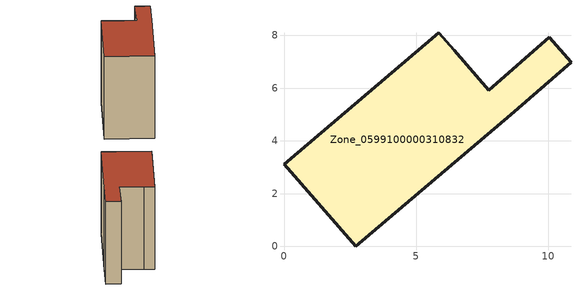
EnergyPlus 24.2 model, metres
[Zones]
Zone_0599100000310832
 floor ground (C_G): 6.44,7.43 7.76,5.92 10.05,7.92 10.87,6.98 8.58,4.98 2.71,0 0,3.11 5.86,8.1 z0
 wall outside (C_F): 2.71,0 8.58,4.98 10.87,6.98 10.05,7.92 7.76,5.92 6.44,7.43 5.86,8.1 0,3.11 2.71,0 z0:7.28
 roof outside (C_R): 7.76,5.92 6.44,7.43 5.86,8.1 0,3.11 2.71,0 8.58,4.98 10.87,6.98 10.05,7.92 z7.28
[BUILDING]
Pand.0599100000310832: North Axis=0; Terrain=City; Loads Convergence Tolerance Value=0.04; Temperature Convergence Tolerance Value=0.4; Solar Distribution=FullExterior; Maximum Number of Warmup Days=25; Minimum Number of Warmup Days=1
[Site:Location]
Rotterdam.The.Hague.AP_ZH_NLD Design_Conditions: Latitude=51.96; Longitude=4.45; Time Zone=1; Elevation=-4.5
[SITE:GROUNDTEMPERATURE:BUILDINGSURFACE]
18, 18, 18, 18, 18, 18, 18, 18, 18, 18, 18, 18
[MATERIAL] Thermal Absorptance=0.9; Solar Absorptance=0.7; Visible Absorptance=0.7
Name | Roughness | Thickness | Conductivity | Density | Specific Heat
G.TI.1946 | MediumSmooth | 0.15 | 1 | 540 | 1210
F.TI.1946 | Rough | 0.3 | 0.857143 | 1920 | 840
R.TI.1946 | MediumRough | 0.2 | 0.1 | 1500 | 1000
[CONSTRUCTION]
C_G: G.TI.1946
C_F: F.TI.1946
C_R: R.TI.1946
[ZONE]
Zone_0599100000310832: Type=1; Multiplier=1; Ceiling Height=Autocalculate; Volume=Autocalculate; Floor Area=autocalculate; Part of Total Floor Area=Yes
[ZONEINFILTRATION:DESIGNFLOWRATE]
Infil_Zone_0599100000310832: Zone or ZoneList or Space or SpaceList=Zone_0599100000310832; Schedule=AlwaysOn; Design Flow Rate Calculation Method=Flow/Area; Flow Rate per Floor Area=0.003; Constant Term Coefficient=1; Temperature Term Coefficient=0; Velocity Term Coefficient=0; Velocity Squared Term Coefficient=0
[HVACTEMPLATE:ZONE:IDEALLOADSAIRSYSTEM]
Zone_0599100000310832: Maximum Heating Supply Air Temperature=50; Minimum Cooling Supply Air Temperature=13; Maximum Heating Supply Air Humidity Ratio=0.0156; Minimum Cooling Supply Air Humidity Ratio=0.0077; Heating Limit=NoLimit; Cooling Limit=NoLimit; Dehumidification Control Type=ConstantSensibleHeatRatio; Cooling Sensible Heat Ratio=0.7; Dehumidification Setpoint=60; Humidification Control Type=None; Humidification Setpoint=30; Outdoor Air Method=None; Outdoor Air Flow Rate per Person=0.00944; Outdoor Air Flow Rate per Zone Floor Area=0; Outdoor Air Flow Rate per Zone=0; Demand Controlled Ventilation Type=None; Outdoor Air Economizer Type=NoEconomizer; Heat Recovery Type=None; Sensible Heat Recovery Effectiveness=0.7; Latent Heat Recovery Effectiveness=0.65
[ZONECONTROL:THERMOSTAT]
ThermostatControl_Zone_0599100000310832: Zone or ZoneList=Zone_0599100000310832; Control Type Schedule=DualSetpointControlType; Control 1=Thermostat_Zone_0599100000310832; Temperature Difference Between Cutout And Setpoint=0
[THERMOSTATSETPOINT:DUALSETPOINT]
Thermostat_Zone_0599100000310832: Heating Setpoint Temperature Schedule=HeatingSetpoint_Zone_0599100000310832; Cooling Setpoint Temperature Schedule=CoolingSetpoint_Zone_0599100000310832
[SCHEDULE:COMPACT]
HeatingSetpoint_Zone_0599100000310832: Through: 12/31, For: AllDays, Until: 24:00, 21
CoolingSetpoint_Zone_0599100000310832: Through: 12/31, For: AllDays, Until: 24:00, 24
DualSetpointControlType: Through: 12/31, For: AllDays, Until: 24:00, 4
AlwaysOn: Through: 12/31, For: AllDays, Until: 24:00, 1
